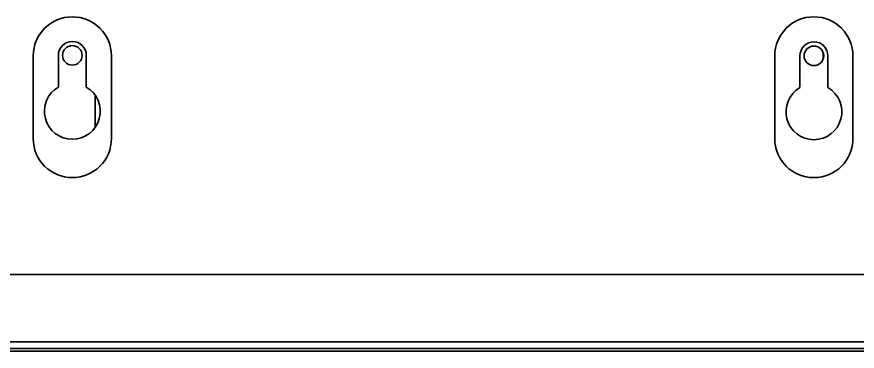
# Model space of a CAD drawing. Header units: inches. Extents: x 786 to 5755, y -850 to 3635.
# Drawn here: x 3916.4 to 4066.8, y 3373.1 to 3432.9 of the extents above; entities that cross this region are included whole.
import ezdxf

# ---------------------------------------------------------------- set-up
doc = ezdxf.new("R2010")
doc.units = ezdxf.units.IN
doc.layers.add('1', color=7, linetype='Continuous', true_color=0xffffff)

msp = doc.modelspace()

# ---------------------------------------------------------------- linework, layer by layer
at = {"layer": '1', "color": 7, "linetype": 'Continuous', "lineweight": 35}
for p, q in [((3919.38, 3411.17), (3919.38, 3425.93)), ((3923.88, 3426.03), (3923.88, 3420.36)), ((3928.88, 3420.36), (3928.88, 3426.03)), ((3933.38, 3425.93), (3933.38, 3411.17)), ((4052.08, 3411.17), (4052.08, 3425.93)), ((4056.59, 3420.28), (4056.59, 3425.95)), ((4060.75, 3425.39), (4060.75, 3426.51)), ((4061.59, 3425.95), (4061.59, 3420.28)), ((4066.08, 3425.93), (4066.08, 3411.17)), ((3930.46, 3418.92), (3930.46, 3413.13)), ((4189.24, 3386.85), (3462.24, 3386.85)), ((3464.24, 3374.78), (4187.24, 3374.78)), ((3464.24, 3373.58), (4187.24, 3373.58)), ((3462.24, 3373.13), (4189.24, 3373.13))]:
    msp.add_line(p, q, dxfattribs=at)
for centre in [(3926.38, 3426.03), (4059.09, 3425.95)]:
    msp.add_circle(centre, 1.75, dxfattribs=at)
for centre, radius, start, end in [((3926.38, 3425.93), 7, 0, 180), ((4059.08, 3425.93), 7, 0, 180), ((3926.38, 3426.03), 2.5, 0, 180), ((4059.09, 3425.95), 2.5, 0, 180), ((3926.38, 3416.03), 5, 120, 60), ((4059.09, 3415.95), 5, 120, 60), ((3926.38, 3411.17), 7, 180, 0), ((4059.08, 3411.17), 7, 180, 0)]:
    msp.add_arc(centre, radius, start, end, dxfattribs=at)

doc.saveas('drawing.dxf')
